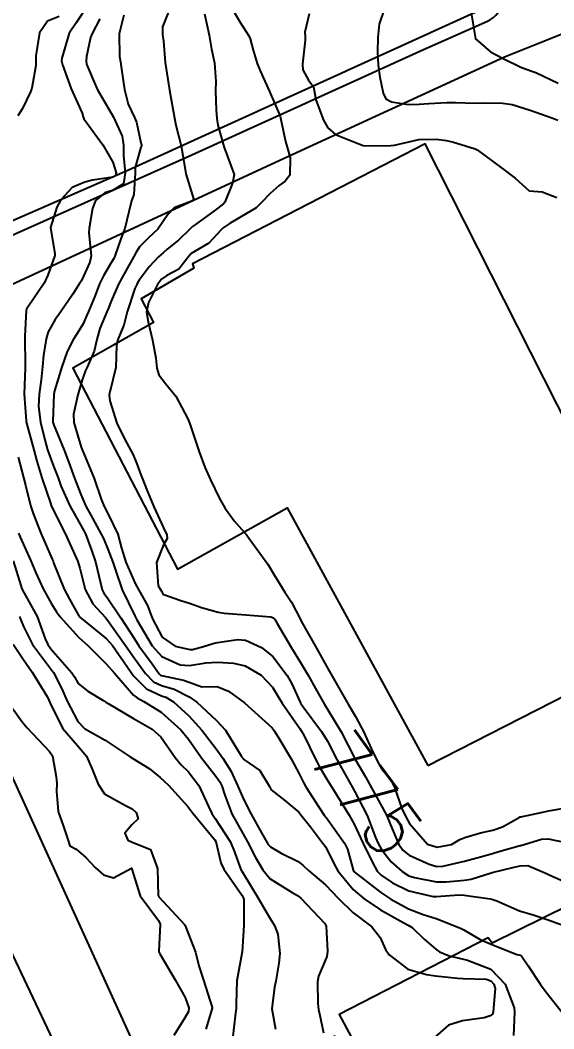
# Model space of a CAD drawing. Header units: metres. Extents: x 318500 to 325275, y 7408834 to 7428799.
# Drawn here: x 321664.5 to 321703, y 7423141.5 to 7423214.1 of the extents above; entities that cross this region are included whole.
import ezdxf
from ezdxf.enums import TextEntityAlignment as Align

# ---------------------------------------------------------------- set-up
doc = ezdxf.new("R2010")
doc.units = ezdxf.units.M
doc.header["$MEASUREMENT"] = 0
for name, color, linetype in [('Cotas', 45, 'Continuous'), ('Curvas de Nivel 1m', 11, 'Continuous'), ('Curvas de Nivel 5m', 15, 'Continuous'), ('Edificações', 30, 'Continuous'), ('Vias Primárias', 230, 'Continuous'), ('Vias Secundárias', 230, 'Continuous')]:
    doc.layers.add(name, color=color, linetype=linetype)
doc.styles.add('Style-STANDARD', font='STANDARD.shx')

msp = doc.modelspace()

# ---------------------------------------------------------------- linework, layer by layer
at = {"layer": 'Curvas de Nivel 1m', "flags": 128}
for points, elevation in [([(321669.35, 7423215.143), (321668.561, 7423213.952), (321668.046, 7423213.189), (321667.511, 7423211.405), (321667.506, 7423211.197), (321667.566, 7423210.926), (321668.194, 7423209.186), (321668.976, 7423207.442), (321669.06, 7423207.173), (321669.099, 7423207.032), (321669.237, 7423206.837), (321670.467, 7423205.158), (321671.202, 7423203.922), (321671.424, 7423203.146), (321671.397, 7423202.937), (321671.185, 7423202.824), (321669.734, 7423202.612), (321669.18, 7423202.482), (321668.26, 7423202.097), (321667.444, 7423201.196), (321667.155, 7423200.668), (321666.711, 7423199.206), (321667.005, 7423197.308), (321667.014, 7423197.201), (321666.507, 7423195.791), (321666.246, 7423195.213), (321665.062, 7423193.47), (321664.966, 7423193.326), (321664.947, 7423193.231), (321664.866, 7423191.398), (321664.866, 7423191.232), (321664.875, 7423189.358), (321664.879, 7423189.231), (321664.876, 7423189.108), (321664.816, 7423187.222), (321664.951, 7423185.301), (321664.959, 7423185.22), (321665.493, 7423183.214), (321665.722, 7423182.402), (321666.08, 7423181.208), (321666.696, 7423179.378), (321666.757, 7423179.201), (321666.866, 7423178.946), (321667.751, 7423177.186), (321668.107, 7423176.456), (321668.675, 7423175.172), (321668.813, 7423174.695), (321669.2, 7423173.164), (321669.746, 7423172.122), (321670.668, 7423171.142), (321670.768, 7423171.025), (321672.112, 7423169.126), (321672.727, 7423168.256), (321673.558, 7423167.107), (321674.125, 7423166.519), (321674.702, 7423166.262), (321675.609, 7423165.986), (321676.694, 7423165.444), (321677.238, 7423165.055), (321678.671, 7423163.747), (321679.322, 7423163.03), (321680.447, 7423161.199), (321680.575, 7423161.011), (321680.593, 7423160.974), (321680.629, 7423160.931), (321681.777, 7423160.148), (321682.469, 7423158.982), (321682.607, 7423158.751), (321683.588, 7423157.977), (321684.583, 7423157.136), (321684.745, 7423156.958), (321685.433, 7423156.081), (321686.303, 7423154.934), (321686.415, 7423154.799), (321686.547, 7423154.613), (321687.097, 7423153.483), (321687.408, 7423152.917), (321688.51, 7423151.579), (321689.302, 7423150.892), (321690.488, 7423150.107), (321692.159, 7423149.17), (321692.472, 7423149.014), (321692.752, 7423148.847), (321693.633, 7423148.01), (321694.454, 7423147.27), (321694.725, 7423147.089), (321695.418, 7423146.81), (321696.446, 7423146.549), (321696.747, 7423146.494), (321698.436, 7423145.847), (321699.456, 7423144.76), (321700.097, 7423143.05), (321700.136, 7423142.753), (321700.047, 7423141.079)], 778), ([(321667.338, 7423214.395), (321666.485, 7423214.06), (321665.918, 7423213.221), (321665.64, 7423211.562), (321665.645, 7423211.225), (321665.657, 7423210.862), (321665.348, 7423209.229), (321665.266, 7423208.975), (321664.698, 7423207.786), (321664.343, 7423207.239)], 779), ([(321671.98, 7423214.501), (321671.648, 7423213.145), (321671.673, 7423211.513), (321671.741, 7423211.143), (321671.83, 7423210.604), (321672.024, 7423209.139), (321672.302, 7423208.087), (321672.76, 7423207.127), (321672.894, 7423206.782), (321673.222, 7423205.295), (321673.26, 7423205.159), (321673.269, 7423205.119), (321673.258, 7423205.081), (321673.218, 7423204.988), (321672.802, 7423203.52), (321672.797, 7423203.126), (321672.708, 7423201.586), (321672.549, 7423201.129), (321672.35, 7423200.331), (321672.057, 7423199.136), (321671.792, 7423198.478), (321671.345, 7423197.146), (321671.272, 7423196.983), (321671.103, 7423196.708), (321670.511, 7423195.733), (321670.242, 7423195.158), (321669.91, 7423194.323), (321669.442, 7423193.166), (321669.329, 7423192.894), (321669.047, 7423192.274), (321668.634, 7423191.579), (321668.372, 7423191.18), (321667.915, 7423190.288), (321667.531, 7423189.192), (321666.983, 7423187.459), (321666.94, 7423187.2), (321666.868, 7423185.284), (321666.882, 7423185.201), (321666.947, 7423184.977), (321667.677, 7423183.189), (321668.032, 7423182.304), (321668.44, 7423181.177), (321668.883, 7423180.01), (321669.257, 7423179.164), (321669.725, 7423178.289), (321670.352, 7423177.147), (321670.513, 7423176.821), (321670.829, 7423176.057), (321671.192, 7423175.136), (321671.384, 7423174.561), (321671.859, 7423173.129), (321672.771, 7423171.269), (321672.822, 7423171.171), (321672.844, 7423171.119), (321672.915, 7423170.971), (321674.016, 7423169.101), (321674.729, 7423168.333), (321676.04, 7423167.751), (321676.72, 7423167.698), (321677.892, 7423167.879), (321678.724, 7423167.944), (321679.891, 7423167.854), (321680.72, 7423167.677), (321681.875, 7423166.998), (321682.701, 7423166.127), (321683.127, 7423165.416), (321683.387, 7423164.98), (321684.663, 7423163.154), (321684.794, 7423162.958), (321684.979, 7423162.631), (321685.802, 7423160.942), (321686.086, 7423160.4), (321686.616, 7423159.516), (321686.978, 7423158.926), (321687.59, 7423157.925), (321688.219, 7423156.914), (321688.57, 7423156.27), (321689.236, 7423154.893), (321689.867, 7423153.556), (321690.237, 7423152.883), (321690.526, 7423152.594), (321691.332, 7423152.054), (321692.509, 7423151.47), (321694.267, 7423151.069), (321694.503, 7423151.063), (321696.132, 7423151.179), (321696.506, 7423151.173), (321698.379, 7423150.895), (321698.502, 7423150.874), (321698.861, 7423150.766), (321700.489, 7423150.042), (321701.467, 7423149.753), (321702.48, 7423149.414), (321704.47, 7423148.69)], 776), ([(321677.808, 7423214.598), (321678.132, 7423213.058), (321678.303, 7423212.048), (321678.513, 7423211.052), (321678.605, 7423209.725), (321678.602, 7423209.05), (321678.639, 7423207.659), (321678.682, 7423207.048), (321678.77, 7423206.582), (321679.195, 7423205.04), (321679.219, 7423204.979), (321679.944, 7423203.029), (321679.812, 7423202.399), (321679.26, 7423201.039), (321679.159, 7423200.918), (321678.57, 7423200.464), (321677.144, 7423199.433), (321676.937, 7423199.277), (321676.728, 7423199.074), (321675.915, 7423198.295), (321675.118, 7423197.651), (321674.81, 7423197.4), (321674.488, 7423197.099), (321673.822, 7423196.387), (321673.084, 7423195.411), (321672.971, 7423195.232), (321672.914, 7423195.122), (321672.784, 7423194.831), (321672.222, 7423193.133), (321671.988, 7423192.194), (321671.554, 7423191.142), (321671.453, 7423190.714), (321671.403, 7423189.144), (321670.982, 7423187.351), (321670.929, 7423187.202), (321670.921, 7423187.151), (321670.974, 7423186.745), (321671.486, 7423185.142), (321672.009, 7423184.059), (321672.517, 7423183.126), (321672.648, 7423182.855), (321672.911, 7423182.217), (321673.211, 7423181.423), (321673.328, 7423181.114), (321673.616, 7423180.382), (321674.146, 7423179.101), (321674.848, 7423177.608), (321675.08, 7423177.088), (321675.098, 7423176.827), (321674.833, 7423176.367), (321674.333, 7423175.097), (321674.465, 7423173.425), (321674.676, 7423173.092), (321674.712, 7423173.014), (321674.787, 7423172.819), (321676.085, 7423172.379), (321676.781, 7423172.144), (321677.582, 7423171.855), (321678.775, 7423171.54), (321679.211, 7423171.47), (321680.773, 7423171.346), (321682.576, 7423171.188), (321682.771, 7423171.12), (321682.841, 7423171.06), (321682.887, 7423170.988), (321683.026, 7423170.726), (321684.061, 7423168.97), (321684.724, 7423167.907), (321685.299, 7423166.951), (321685.793, 7423166.036), (321686.409, 7423164.934), (321686.684, 7423164.504), (321687.654, 7423162.92), (321688.631, 7423161.007), (321688.682, 7423160.909), (321689.403, 7423159.683), (321689.825, 7423158.892), (321690.589, 7423157.5), (321690.929, 7423156.875), (321691.205, 7423156.236), (321691.766, 7423154.862), (321692.083, 7423154.394), (321692.542, 7423154.047), (321693.986, 7423153.385), (321694.534, 7423153.235), (321694.96, 7423153.25), (321696.538, 7423153.623), (321697.686, 7423153.927), (321698.544, 7423154.166), (321699.013, 7423154.298), (321700.55, 7423154.734), (321700.594, 7423154.749), (321702.085, 7423155.199), (321702.557, 7423155.217), (321704.406, 7423154.839)], 774), ([(321679.736, 7423215.034), (321680.337, 7423214.023), (321680.991, 7423213.015), (321681.092, 7423212.788), (321681.31, 7423211.978), (321681.603, 7423211.007), (321681.817, 7423210.48), (321682.477, 7423208.998), (321683.244, 7423207.224), (321683.305, 7423206.989), (321683.63, 7423205.39), (321683.754, 7423204.982), (321683.97, 7423204.217), (321683.942, 7423202.979), (321683.615, 7423202.552), (321683.179, 7423202.236), (321682.518, 7423201.648), (321681.912, 7423201.002), (321681.525, 7423200.638), (321681.154, 7423200.403), (321679.646, 7423199.534), (321679.141, 7423199.177), (321679.004, 7423199.042), (321678.106, 7423198.075), (321677.117, 7423197.512), (321676.848, 7423197.338), (321676.624, 7423197.075), (321675.954, 7423196.224), (321675.09, 7423195.769), (321674.692, 7423195.489), (321674.413, 7423195.1), (321673.774, 7423193.816), (321673.619, 7423193.112), (321673.732, 7423192.428), (321674.062, 7423191.105), (321674.292, 7423189.819), (321674.353, 7423189.1), (321674.496, 7423188.598), (321674.989, 7423187.989), (321675.74, 7423187.082), (321676.587, 7423185.442), (321676.738, 7423185.072), (321676.942, 7423184.504), (321677.424, 7423183.062), (321677.828, 7423181.975), (321678.226, 7423181.05), (321678.88, 7423179.718), (321679.266, 7423179.034), (321679.933, 7423178.096), (321680.851, 7423177.062), (321680.892, 7423177.01), (321681.017, 7423176.838), (321682.36, 7423174.995), (321682.809, 7423174.227), (321683.574, 7423172.978), (321684.072, 7423172.259), (321684.738, 7423170.96), (321684.769, 7423170.893), (321685.872, 7423168.943), (321686.718, 7423167.431), (321686.997, 7423166.927), (321687.384, 7423166.242), (321688.154, 7423164.915), (321688.677, 7423164.015), (321689.265, 7423162.901), (321689.808, 7423161.727), (321690.219, 7423160.886), (321690.355, 7423160.612), (321690.623, 7423160.19), (321691.231, 7423159.486), (321691.518, 7423158.866), (321692.002, 7423157.445), (321692.279, 7423156.855), (321692.572, 7423156.334), (321693.861, 7423154.837), (321694.548, 7423154.609), (321695.592, 7423154.814), (321696.19, 7423155.171), (321696.558, 7423155.327), (321697.693, 7423155.653), (321698.566, 7423155.845), (321699.259, 7423156.074), (321700.469, 7423156.751), (321700.534, 7423156.797), (321700.581, 7423156.815), (321702.167, 7423157.146), (321702.588, 7423157.232), (321703.852, 7423157.44)], 773), ([(321685.345, 7423214.594), (321685.017, 7423213.273), (321685.039, 7423212.964), (321685.045, 7423212.692), (321684.849, 7423210.967), (321684.891, 7423210.564), (321685.283, 7423209.821), (321685.656, 7423209.335), (321685.719, 7423208.953), (321685.808, 7423208.406), (321686.371, 7423206.943), (321686.69, 7423206.393), (321687.23, 7423205.913), (321688.915, 7423205.221), (321689.222, 7423205.124), (321689.406, 7423205.092), (321691.222, 7423205.104), (321691.49, 7423205.144), (321693.227, 7423205.534), (321694.495, 7423205.569), (321695.226, 7423205.467), (321695.745, 7423205.342), (321697.221, 7423204.906), (321697.303, 7423204.881), (321697.443, 7423204.797), (321699.201, 7423203.504), (321700.17, 7423202.76), (321701.177, 7423201.859), (321702.121, 7423201.79), (321703.17, 7423201.371)], 772), ([(321690.733, 7423214.889), (321690.387, 7423213.841), (321690.284, 7423212.896), (321690.272, 7423211.858), (321690.299, 7423210.895), (321690.428, 7423210.034), (321690.658, 7423208.889), (321690.852, 7423208.475), (321691.26, 7423208.245), (321692.471, 7423208.075), (321693.259, 7423208.099), (321693.958, 7423208.145), (321695.261, 7423208.211), (321695.873, 7423208.209), (321697.261, 7423208.169), (321697.867, 7423208.184), (321699.261, 7423208.165), (321699.971, 7423208.052), (321701.254, 7423207.664), (321702.887, 7423207.084), (321703.243, 7423206.946)], 771), ([(321670.262, 7423214.235), (321669.703, 7423213.166), (321669.593, 7423212.892), (321669.304, 7423211.523), (321669.265, 7423211.171), (321669.297, 7423210.971), (321670.063, 7423209.162), (321671.24, 7423207.15), (321671.865, 7423205.779), (321671.959, 7423205.139), (321671.959, 7423204.389), (321672.092, 7423203.136), (321671.972, 7423202.344), (321671.171, 7423201.873), (321670.612, 7423201.712), (321669.938, 7423201.162), (321669.739, 7423200.58), (321669.482, 7423199.167), (321669.474, 7423198.828), (321669.639, 7423197.165), (321669.547, 7423196.722), (321669.088, 7423195.709), (321668.902, 7423195.353), (321668.794, 7423195.174), (321668.303, 7423194.412), (321667.466, 7423193.194), (321667.301, 7423192.952), (321667.051, 7423192.591), (321666.533, 7423191.712), (321666.386, 7423191.21), (321666.21, 7423190.014), (321666.138, 7423189.213), (321666.035, 7423188.254), (321665.876, 7423187.211), (321665.838, 7423186.34), (321665.979, 7423185.21), (321666.308, 7423183.827), (321666.495, 7423183.204), (321666.908, 7423182.041), (321667.15, 7423181.444), (321667.248, 7423181.195), (321667.456, 7423180.627), (321668.096, 7423179.182), (321668.85, 7423177.87), (321669.219, 7423177.164), (321669.668, 7423175.997), (321669.949, 7423175.153), (321670.312, 7423173.633), (321670.426, 7423173.145), (321670.552, 7423172.908), (321670.785, 7423172.593), (321671.777, 7423171.13), (321672.747, 7423169.612), (321673.078, 7423169.115), (321674.019, 7423167.802), (321674.54, 7423167.093), (321674.625, 7423167.007), (321674.709, 7423166.97), (321676.287, 7423166.648), (321676.704, 7423166.49), (321677.6, 7423166.152), (321678.701, 7423166.177), (321679.527, 7423165.856), (321680.69, 7423165.01), (321682.663, 7423163.207), (321682.841, 7423162.978), (321683.151, 7423162.476), (321684.053, 7423160.966), (321684.619, 7423159.897), (321684.926, 7423159.268), (321685.107, 7423158.953), (321686.054, 7423157.472), (321686.423, 7423156.932), (321686.577, 7423156.72), (321687.891, 7423154.91), (321688.104, 7423154.465), (321688.523, 7423152.9), (321688.58, 7423152.849), (321690.507, 7423151.349), (321691.215, 7423150.869), (321692.49, 7423150.18), (321693.556, 7423149.767), (321694.48, 7423149.49), (321696.241, 7423148.803), (321696.391, 7423148.722), (321696.469, 7423148.676), (321697.667, 7423147.986), (321698.459, 7423147.629), (321700.298, 7423146.905), (321700.451, 7423146.863), (321700.544, 7423146.842), (321700.651, 7423146.747), (321701.11, 7423146.07), (321702.014, 7423144.726), (321702.412, 7423144.192), (321703.596, 7423142.702)], 777), ([(321664.376, 7423182.69), (321664.759, 7423181.222), (321664.892, 7423180.677), (321665.254, 7423179.216), (321665.449, 7423178.627), (321666.009, 7423177.208), (321666.822, 7423175.352), (321666.869, 7423175.248), (321666.89, 7423175.199), (321666.926, 7423175.091), (321667.699, 7423173.186), (321668.065, 7423172.463), (321668.771, 7423171.223), (321668.79, 7423171.189), (321668.812, 7423171.169), (321670.747, 7423169.612), (321671.162, 7423169.136), (321672.202, 7423167.641), (321672.56, 7423167.121), (321672.708, 7423166.918), (321673.614, 7423166.021), (321674.694, 7423165.518), (321675.014, 7423165.406), (321675.553, 7423165.077), (321676.675, 7423164.077), (321677.613, 7423163.05), (321678.64, 7423161.706), (321679.13, 7423161.033), (321679.704, 7423160.107), (321680.194, 7423159.016), (321680.596, 7423158.071), (321681.15, 7423157.001), (321681.901, 7423155.649), (321682.286, 7423154.984), (321682.386, 7423154.821), (321682.547, 7423154.634), (321683.331, 7423154.184), (321684.536, 7423153.594), (321684.892, 7423153.313), (321685.297, 7423152.948), (321686.515, 7423151.902), (321687.441, 7423150.916), (321688.485, 7423149.918), (321689.853, 7423148.886), (321690.462, 7423148.109), (321690.832, 7423147.252), (321691.092, 7423146.87), (321692.435, 7423145.842), (321693.794, 7423145.465), (321694.428, 7423145.371), (321696.034, 7423145.196), (321696.426, 7423145.176), (321698.089, 7423145.111), (321698.423, 7423144.999), (321698.639, 7423144.768), (321698.732, 7423144.45), (321698.605, 7423142.768), (321698.554, 7423142.603), (321698.387, 7423142.473), (321697.944, 7423142.335), (321696.383, 7423142.115), (321695.382, 7423141.808), (321694.371, 7423140.916)], 779), ([(321664.021, 7423175.232), (321664.562, 7423173.455), (321664.642, 7423173.222), (321664.786, 7423172.943), (321665.732, 7423171.21), (321666.331, 7423169.617), (321666.514, 7423169.202), (321666.735, 7423168.897), (321668.236, 7423167.177), (321668.421, 7423166.888), (321668.702, 7423166.402), (321669.381, 7423165.844), (321670.552, 7423165.142), (321670.689, 7423165.063), (321670.858, 7423164.968), (321672.671, 7423163.873), (321674.027, 7423163.1), (321674.652, 7423162.553), (321675.686, 7423161.074), (321676.108, 7423160.551), (321676.62, 7423160.059), (321677.401, 7423159.052), (321678.083, 7423157.55), (321678.331, 7423157.042), (321678.575, 7423156.675), (321679.645, 7423155.024), (321679.921, 7423154.397), (321680.423, 7423153.012), (321680.527, 7423152.817), (321681.641, 7423150.993), (321682.479, 7423149.556), (321682.841, 7423148.976), (321683.07, 7423148.368), (321683.213, 7423146.972), (321683.146, 7423146.266), (321682.926, 7423144.975), (321682.846, 7423144.543), (321682.653, 7423142.977), (321682.921, 7423141.52)], 781), ([(321664.461, 7423171.224), (321664.55, 7423171.016), (321664.753, 7423170.502), (321665.417, 7423169.213), (321666.714, 7423167.478), (321666.914, 7423167.197), (321667.524, 7423166.013), (321667.888, 7423165.182), (321668.668, 7423163.673), (321669.152, 7423163.163), (321670.648, 7423162.319), (321672.452, 7423161.122), (321672.629, 7423161.009), (321673.802, 7423160.283), (321674.615, 7423159.636), (321674.899, 7423159.371), (321675.198, 7423159.081), (321676.587, 7423157.542), (321676.963, 7423157.056), (321678.551, 7423155.139), (321678.603, 7423155.039), (321678.982, 7423153.481), (321679.182, 7423153.03), (321680.502, 7423151.152), (321680.591, 7423151.009), (321680.643, 7423150.862), (321680.631, 7423149.008), (321680.5, 7423147.058), (321680.499, 7423147.009), (321680.495, 7423146.964), (321680.445, 7423146.696), (321680.168, 7423145.27), (321680.138, 7423145.014), (321680.073, 7423143.336), (321680.075, 7423143.015), (321680.036, 7423142.665), (321679.85, 7423141.018)], 782), ([(321664.01, 7423169.231), (321664.724, 7423168.14), (321665.377, 7423167.213), (321666.482, 7423165.412), (321666.595, 7423165.201), (321666.687, 7423164.971), (321667.57, 7423163.186), (321668.641, 7423161.925), (321669.289, 7423161.16), (321669.706, 7423160.239), (321670.128, 7423159.147), (321670.6, 7423158.452), (321672.099, 7423157.614), (321672.584, 7423157.39), (321672.871, 7423157.116), (321673.029, 7423156.657), (321672.566, 7423156.217), (321672.066, 7423155.616), (321672.268, 7423155.123), (321672.549, 7423155.014), (321673.903, 7423154.459), (321674.413, 7423153.092), (321674.465, 7423151.126), (321674.474, 7423151.09), (321674.5, 7423151.057), (321676.363, 7423149.062), (321676.403, 7423148.995), (321676.467, 7423148.783), (321677.14, 7423147.053), (321677.399, 7423146.087), (321677.719, 7423145.047), (321678.343, 7423143.088), (321678.343, 7423143.04), (321677.896, 7423141.524)], 783), ([(321663.511, 7423165.238), (321664.666, 7423163.644), (321665.016, 7423163.216), (321666.635, 7423161.514), (321666.836, 7423161.197), (321667.111, 7423159.689), (321667.151, 7423159.192), (321667.14, 7423158.654), (321667.251, 7423157.19), (321667.647, 7423156.1), (321667.944, 7423155.179), (321668.093, 7423154.725), (321668.543, 7423154.47), (321669.253, 7423153.875), (321669.911, 7423153.149), (321670.522, 7423152.634), (321671.247, 7423152.405), (321672.53, 7423153.12), (321673.162, 7423151.11), (321674.474, 7423149.346), (321674.597, 7423149.088), (321674.497, 7423147.136), (321674.507, 7423147.089), (321674.581, 7423146.955), (321675.673, 7423145.071), (321676.401, 7423143.814), (321676.666, 7423143.057), (321676.639, 7423142.806), (321676.383, 7423142.35), (321675.597, 7423141.072)], 784)]:
    msp.add_lwpolyline(points, dxfattribs=dict(at, elevation=elevation))
at = {"layer": 'Curvas de Nivel 5m', "flags": 128}
for points, elevation in [([(321675.35, 7423215.09), (321674.766, 7423213.661), (321674.783, 7423213.098), (321674.846, 7423212.628), (321674.973, 7423211.095), (321675.27, 7423209.09), (321675.634, 7423207.086), (321675.735, 7423206.585), (321676.105, 7423205.081), (321676.317, 7423203.965), (321676.452, 7423203.077), (321677.02, 7423201.213), (321676.825, 7423201.073), (321675.616, 7423200.625), (321675.151, 7423200.147), (321674.437, 7423199.101), (321673.761, 7423198.48), (321673.12, 7423197.809), (321672.85, 7423197.388), (321672.707, 7423197.126), (321672.128, 7423196.101), (321671.614, 7423195.142), (321671.068, 7423193.911), (321670.846, 7423193.368), (321670.758, 7423193.153), (321670.257, 7423191.943), (321670.036, 7423191.16), (321669.858, 7423190.321), (321669.352, 7423189.166), (321669.233, 7423188.932), (321668.991, 7423188.262), (321668.663, 7423187.175), (321668.359, 7423185.779), (321668.389, 7423185.178), (321668.923, 7423183.399), (321669.009, 7423183.169), (321669.089, 7423182.997), (321669.846, 7423181.161), (321670.353, 7423179.673), (321670.568, 7423179.145), (321670.862, 7423178.586), (321671.55, 7423177.133), (321671.812, 7423176.148), (321672.121, 7423175.127), (321672.797, 7423173.594), (321673.071, 7423173.116), (321673.681, 7423172.008), (321674.035, 7423171.101), (321674.75, 7423169.733), (321675.694, 7423169.076), (321676.737, 7423168.849), (321676.941, 7423168.854), (321677.723, 7423169.05), (321678.486, 7423169.301), (321678.745, 7423169.357), (321680.195, 7423169.572), (321680.747, 7423169.509), (321681.914, 7423168.998), (321682.73, 7423168.337), (321683.759, 7423166.974), (321684.098, 7423166.363), (321684.691, 7423165.055), (321684.722, 7423164.991), (321684.741, 7423164.959), (321684.915, 7423164.728), (321686.231, 7423162.936), (321686.65, 7423162.246), (321687.338, 7423160.923), (321688.242, 7423159.286), (321688.455, 7423158.912), (321688.606, 7423158.654), (321689.513, 7423156.896), (321690.124, 7423155.319), (321690.302, 7423154.882), (321690.546, 7423154.446), (321691.236, 7423153.569), (321692.027, 7423152.858), (321692.526, 7423152.569), (321692.933, 7423152.437), (321694.52, 7423152.135), (321695.212, 7423152.127), (321696.522, 7423152.249), (321697.006, 7423152.31), (321698.451, 7423152.771), (321698.53, 7423152.795), (321700.114, 7423153.175), (321700.535, 7423153.28), (321701.103, 7423153.309), (321702.446, 7423152.721), (321702.529, 7423152.673), (321702.628, 7423152.619), (321704.516, 7423151.782)], 775), ([(321696.986, 7423214.805), (321697.32, 7423212.8), (321698.39, 7423211.863), (321699.306, 7423211.366), (321700.585, 7423210.757), (321701.296, 7423210.495), (321701.676, 7423210.362), (321703.283, 7423209.597)], 770), ([(321664.391, 7423177.227), (321664.53, 7423176.918), (321664.83, 7423176.232), (321665.285, 7423175.215), (321665.65, 7423174.369), (321666.183, 7423173.206), (321666.779, 7423172.142), (321667.132, 7423171.553), (321667.39, 7423171.191), (321668.748, 7423169.72), (321669.361, 7423169.161), (321670.72, 7423167.818), (321671.306, 7423167.134), (321672.694, 7423165.552), (321672.94, 7423165.363), (321673.426, 7423165.109), (321674.679, 7423164.332), (321676.095, 7423163.068), (321676.65, 7423162.387), (321677.588, 7423161.05), (321678.617, 7423159.738), (321678.902, 7423159.324), (321679.037, 7423159.034), (321679.259, 7423158.371), (321679.772, 7423157.022), (321680.559, 7423155.612), (321680.903, 7423155.005), (321681.458, 7423153.915), (321682, 7423152.988), (321682.521, 7423152.347), (321684.11, 7423151.36), (321684.503, 7423151.139), (321684.73, 7423150.957), (321686.473, 7423149.131), (321686.571, 7423148.928), (321686.651, 7423147.126), (321686.64, 7423146.927), (321686.611, 7423146.764), (321686.441, 7423146.343), (321686.017, 7423145.345), (321685.941, 7423144.937), (321685.968, 7423143.365), (321686.01, 7423142.936), (321686.072, 7423142.62), (321686.373, 7423141.264)], 780)]:
    msp.add_lwpolyline(points, dxfattribs=dict(at, elevation=elevation))
at = {"layer": 'Edificações'}
for points in [[(321637.136, 7423218.243), (321649.269, 7423193.309), (321672.274, 7423203.341), (321697.306, 7423214.715)], [(321705.909, 7423151.349), (321698.526, 7423147.709), (321698.231, 7423148.102), (321687.489, 7423142.589), (321692.509, 7423133.242), (321691.427, 7423132.848), (321687.194, 7423141.014), (321680.101, 7423137.466), (321681.479, 7423134.514), (321678.329, 7423132.743), (321679.708, 7423129.984), (321683.055, 7423131.754), (321684.433, 7423129.099), (321681.283, 7423127.328), (321690.343, 7423108.126), (321692.414, 7423109.188), (321695.958, 7423101.809), (321706.392, 7423107.023), (321702.947, 7423114.304), (321705.413, 7423115.503), (321702.263, 7423121.701), (321704.33, 7423122.783)]]:
    msp.add_lwpolyline(points, dxfattribs=at)
msp.add_lwpolyline([(321693.899, 7423160.495), (321711.742, 7423169.612), (321693.692, 7423205.223), (321676.939, 7423196.593), (321677.04, 7423196.293), (321673.23, 7423194.088), (321674.133, 7423192.385), (321668.319, 7423189.079), (321675.845, 7423174.634), (321683.764, 7423179.043)], close=True, dxfattribs=at)
at = {"layer": 'Vias Primárias'}
for points in [[(323715.644, 7420145.548, 0), (323709.04, 7420132.939)], [(323831.088, 7420001.787, 0), (323833.844, 7420008.443, 0.220888)], [(321650.527, 7423187.556), (321652.248, 7423184.161), (321661.17, 7423165.674), (321672.489, 7423140.898), (321684.436, 7423115.991), (321691.23, 7423102.264, -0.331135), (321690.476, 7423098.119, -0.093758), (321686.706, 7423095.732), (321681.04, 7423093.466), (321677.521, 7423101.38), (321680.537, 7423103.264, 0.23317), (321682.8, 7423106.92), (321672.494, 7423128.916), (321653.606, 7423168.742), (321638.892, 7423199.298), (321622.519, 7423232.167)]]:
    msp.add_lwpolyline(points, format="xyb", dxfattribs=at)
at = {"layer": 'Vias Secundárias'}
for points in [[(321647.721, 7423193.089), (321648.734, 7423192.754, 0.137636), (321650.498, 7423192.674), (321676.878, 7423204.44), (321693.566, 7423212.013), (321698.184, 7423214.065, 0.273958), (321699.289, 7423215.619, 2.141535)], [(321650.527, 7423187.556), (321650.892, 7423188.504, -0.16528), (321651.697, 7423189.47), (321682.913, 7423203.909), (321699.414, 7423211.494), (321703.854, 7423213.27, -0.186529), (321706.806, 7423213.304, -3.990813)]]:
    msp.add_lwpolyline(points, format="xyb", dxfattribs=at)

# ---------------------------------------------------------------- texts
at = {"layer": 'Cotas', "style": 'Style-STANDARD'}
msp.add_text('775', height=4, rotation=306.00907, dxfattribs=at).set_placement((321689.463, 7423158.471, 775), align=Align.MIDDLE_CENTER)

doc.saveas('drawing.dxf')
